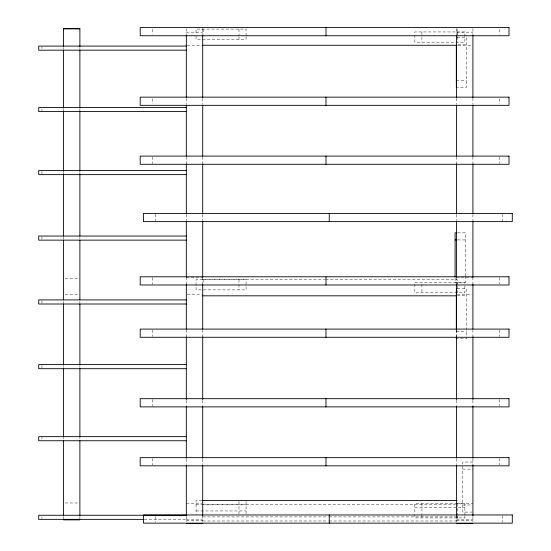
<?xml version="1.0" encoding="UTF-8"?>
<svg xmlns="http://www.w3.org/2000/svg" width="551" height="551" viewBox="0 0 551 551"><rect width="100%" height="100%" fill="white"/><g stroke="black" fill="none" stroke-linecap="round" stroke-linejoin="round"><path stroke-width="0.41" stroke-dasharray="2.75 2.07" d="M186.328 32.158L202.706 32.158M456.538 32.158L472.916 32.158M457.172 37.316L466.559 37.316L466.559 87.354L456.324 87.354M458.026 44.411L466.559 44.411M187.147 45.265L201.886 45.265M458.177 45.265L472.097 45.265M456.324 80.26L466.559 80.26M457.654 232.839L465.326 232.839L465.326 275.782M457.654 239.933L465.326 239.933M186.328 277.807L202.706 277.807M456.538 277.807L472.916 277.807M65.149 278.324L78.249 278.324M202.706 279.44L324.746 279.44M325.607 279.44L457.096 279.44L457.096 283.538M414.841 282.511L464.879 282.511L464.879 285.067M457.172 288.69L466.559 288.69L466.559 338.727L456.324 338.727M187.147 294.179L201.886 294.179M457.358 294.179L472.097 294.179M65.149 294.702L78.249 294.702M457.172 295.784L466.559 295.784M456.324 331.64L466.559 331.64M472.916 462.041L462.682 462.041L462.682 512.072L472.062 512.072M462.682 469.128L472.916 469.128M202.052 500.721L196.039 500.721L196.039 514.2M65.149 502.98L78.249 502.98M186.328 503.8L201.886 503.8M456.538 503.8L472.916 503.8M202.706 504.62L455.374 504.62M196.039 504.819L246.077 504.819M462.682 504.985L472.062 504.985M414.841 507.685L464.879 507.685M196.039 510.956L246.077 510.956M202.706 516.9L328.182 516.9M329.043 516.9L457.096 516.9M144.217 519.359L186.328 519.359M186.328 519.875L202.706 519.875M456.538 519.875L472.916 519.875M186.328 520.172L202.706 520.172M456.538 520.172L472.916 520.172M202.706 520.991L328.182 520.991M329.043 520.991L457.096 520.991L457.096 516.08M502.657 214.243L502.657 220.793M502.657 515.777L502.657 522.327M499.385 29.189L499.385 34.1M499.385 98.787L499.385 103.698M499.385 156.925L499.385 163.475M499.385 277.608L499.385 284.158M499.385 329.911L499.385 336.461M499.385 399.509L499.385 406.059M499.385 458.46L499.385 465.01M472.916 28.583L472.916 34.741M472.916 98.278L472.916 104.297M472.916 156.787L472.916 162.944M472.916 214.429L472.916 220.586M472.916 277.243L472.916 284.123M472.916 329.725L472.916 335.883M472.916 400.281L472.916 405.577M472.916 458.783L472.916 464.617M472.916 516.432L472.916 521.728M465.326 276.003L465.326 282.877L455.092 282.877L455.092 277.36M464.879 285.921L464.879 292.746L414.841 292.746L414.841 284.213M464.879 515.357L464.879 503.586L414.841 503.586L414.841 513.821M464.879 516.211L464.879 517.919L414.841 517.919L414.841 514.51M457.785 31.951L457.785 42.186M457.785 282.511L457.785 285.067M457.785 285.921L457.785 292.746M457.785 503.586L457.785 515.357M457.785 516.211L457.785 517.919M457.096 28.886L457.096 34.617M456.538 28.583L456.538 34.741M456.538 98.278L456.538 104.297M456.538 156.787L456.538 162.944M456.538 214.429L456.538 220.586M456.538 277.243L456.538 284.123M456.538 329.725L456.538 335.883M456.538 400.281L456.538 405.577M456.538 458.783L456.538 464.08M456.538 515.571L456.538 521.728M456.324 329.918L456.324 337.012M421.928 31.951L421.928 42.186M421.928 284.213L421.928 292.746M421.928 503.586L421.928 513.821M421.928 514.51L421.928 517.919M246.077 35.911L246.077 29.086L196.039 29.086L196.039 34.203M246.077 36.759L246.077 39.321L196.039 39.321L196.039 35.057M246.077 501.575L246.077 515.054M238.989 29.086L238.989 35.911M238.989 36.759L238.989 39.321M238.989 279.646L238.989 289.881M238.989 501.575L238.989 514.2M203.133 29.086L203.133 34.203M203.133 279.646L203.133 283.91M202.706 28.583L202.706 34.741M202.706 98.278L202.706 104.297M202.706 156.787L202.706 162.944M202.706 214.429L202.706 220.586M202.706 277.243L202.706 284.123M202.706 329.725L202.706 335.883M202.706 400.281L202.706 405.577M202.706 458.783L202.706 464.08M202.706 515.571L202.706 521.728M186.328 28.583L186.328 34.741M186.328 98.278L186.328 104.297M186.328 156.787L186.328 162.944M186.328 214.429L186.328 220.586M186.328 277.243L186.328 284.123M186.328 329.725L186.328 335.883M186.328 400.281L186.328 405.577M186.328 458.783L186.328 464.08M186.328 516.432L186.328 521.728M155.706 214.243L155.706 220.793M155.706 516.597L155.706 522.327M152.434 29.189L152.434 34.1M152.434 98.787L152.434 103.698M152.434 156.925L152.434 163.475M152.434 277.608L152.434 284.158M152.434 329.911L152.434 336.461M152.434 399.509L152.434 406.059M152.434 458.46L152.434 465.01M79.888 47.51L79.888 49.232M79.888 108.602L79.888 111.185M79.888 172.27L79.888 173.992M79.888 236.799L79.888 239.382M79.888 301.328L79.888 303.05M79.888 365.864L79.888 367.586M79.888 437.274L79.888 438.995M79.888 516.432L79.888 519.014M63.51 47.51L63.51 49.232M63.51 108.602L63.51 111.185M63.51 172.27L63.51 173.992M63.51 236.799L63.51 239.382M63.51 301.328L63.51 303.05M63.51 365.864L63.51 367.586M63.51 437.274L63.51 438.995M63.51 516.432L63.51 519.014M41.938 46.897L41.938 48.536M41.938 109.132L41.938 110.765M41.938 171.361L41.938 173.813M41.938 236.861L41.938 239.32M41.938 300.729L41.938 303.188M41.938 365.416L41.938 367.875M41.938 437.473L41.938 439.113M41.938 516.9L41.938 518.539M464.879 31.951L414.841 31.951L414.841 42.186L464.879 42.186L464.879 31.951M246.077 279.646L196.039 279.646L196.039 289.881L246.077 289.881L246.077 279.646"/><path stroke-width="0.83" d="M63.51 28.886L79.888 28.886M202.706 45.265L457.096 45.265M186.328 46.077L38.715 46.077L38.715 50.175L186.328 50.175M186.328 107.493L38.715 107.493L38.715 111.584L186.328 111.584M186.328 170.541L38.715 170.541L38.715 174.633L186.328 174.633M456.8 232.839L455.092 232.839L455.092 276.864M186.328 236.048L38.715 236.048L38.715 240.14L186.328 240.14M455.092 239.933L456.8 239.933M202.706 295.818L456.235 295.818M186.328 299.916L38.715 299.916L38.715 304.007L186.328 304.007M186.328 364.597L38.715 364.597L38.715 368.695L186.328 368.695M186.328 436.654L38.715 436.654L38.715 440.752L186.328 440.752M202.706 500.522L457.096 500.522M186.328 515.261L38.715 515.261L38.715 519.359L143.418 519.359M63.51 519.875L79.888 519.875M186.328 523.45L202.706 523.45M456.538 523.45L472.916 523.45M472.916 35.436L472.916 97.548M472.916 105.158L472.916 156.057M472.916 163.668L472.916 213.705M472.916 221.316L472.916 277.243M472.916 284.261L472.916 329.002M472.916 336.606L472.916 399.551M472.916 406.301L472.916 458.06M472.916 464.941L472.916 515.708M456.538 35.436L456.538 97.548M456.538 105.158L456.538 156.057M456.538 163.668L456.538 213.705M456.538 221.316L456.538 277.243M456.538 284.261L456.538 328.864M456.538 336.606L456.538 399.551M456.538 406.301L456.538 458.06M456.538 464.941L456.538 515.571M456.324 45.044L456.324 87.354M456.324 288.69L456.324 329.284M456.324 337.012L456.324 338.727M329.257 213.423L329.257 221.612M329.257 514.958L329.257 523.147M325.985 27.55L325.985 35.739M325.985 97.148L325.985 105.337M325.985 156.105L325.985 164.294M325.985 276.788L325.985 284.977M325.985 329.092L325.985 337.281M325.985 398.69L325.985 406.879M325.985 457.647L325.985 465.829M202.706 35.436L202.706 97.548M202.706 105.158L202.706 156.057M202.706 163.668L202.706 213.705M202.706 221.316L202.706 277.243M202.706 284.261L202.706 329.002M202.706 336.606L202.706 399.551M202.706 406.301L202.706 458.06M202.706 464.941L202.706 515.571M186.328 35.436L186.328 97.548M186.328 105.158L186.328 156.057M186.328 163.668L186.328 213.705M186.328 221.316L186.328 277.243M186.328 284.261L186.328 329.002M186.328 336.606L186.328 399.551M186.328 406.301L186.328 458.06M186.328 464.941L186.328 515.708M79.888 46.656L79.888 28.583L63.51 28.583L63.51 46.656M79.888 50.093L79.888 107.741M79.888 111.185L79.888 171.409M79.888 173.992L79.888 235.938M79.888 240.243L79.888 299.613M79.888 303.911L79.888 365.003M79.888 368.44L79.888 436.413M79.888 440.717L79.888 515.571M63.51 50.093L63.51 107.741M63.51 111.185L63.51 171.409M63.51 173.992L63.51 235.938M63.51 240.243L63.51 299.613M63.51 303.911L63.51 365.003M63.51 368.44L63.51 436.413M63.51 440.717L63.51 515.571M509.007 27.55L140.195 27.55L140.195 35.739L509.007 35.739L509.007 27.55M509.007 97.148L140.195 97.148L140.195 105.337L509.007 105.337L509.007 97.148M509.007 156.105L140.195 156.105L140.195 164.294L509.007 164.294L509.007 156.105M512.285 213.423L143.467 213.423L143.467 221.612L512.285 221.612L512.285 213.423M509.007 276.788L140.195 276.788L140.195 284.977L509.007 284.977L509.007 276.788M509.007 329.092L140.195 329.092L140.195 337.281L509.007 337.281L509.007 329.092M509.007 398.69L140.195 398.69L140.195 406.879L509.007 406.879L509.007 398.69M509.007 457.647L140.195 457.647L140.195 465.829L509.007 465.829L509.007 457.647M512.285 514.958L143.467 514.958L143.467 523.147L512.285 523.147L512.285 514.958"/></g></svg>
